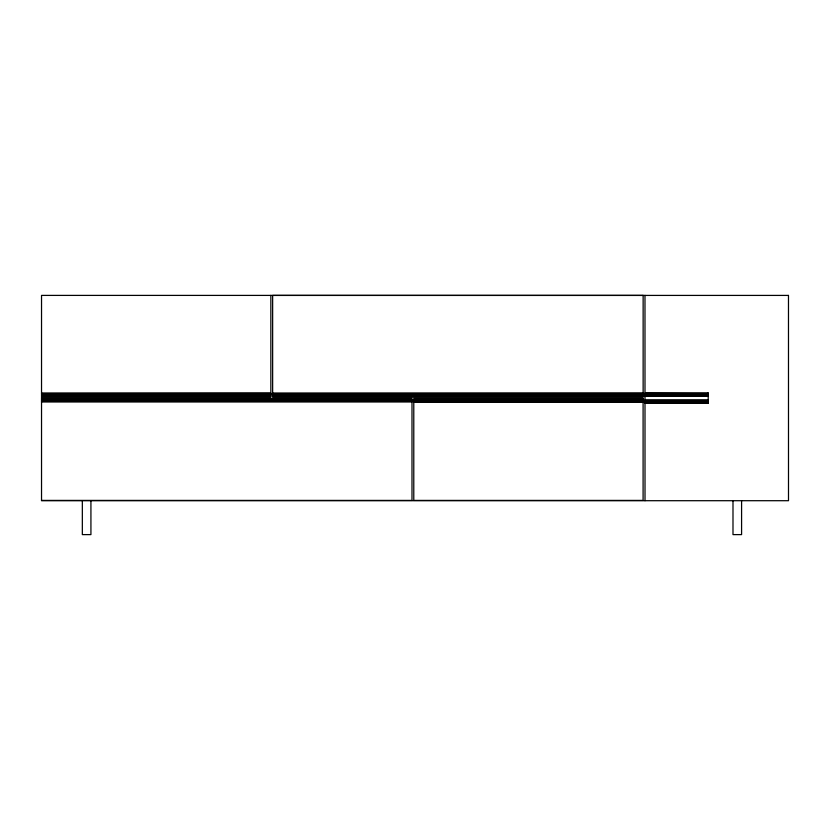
<?xml version="1.0" encoding="UTF-8"?>
<svg xmlns="http://www.w3.org/2000/svg" width="830" height="830" viewBox="0 0 830 830"><rect width="100%" height="100%" fill="white"/><g stroke="black" fill="none" stroke-linecap="round" stroke-linejoin="round"><path stroke-width="1.25" d="M41.531 393.244L270.85 393.244M272.645 393.254L643.136 393.254M708.198 393.109L645.003 393.13L708.198 393.379M41.531 393.41L270.85 393.41L41.531 393.586M272.645 393.41L643.136 393.42L272.645 393.596M708.198 393.586L645.003 393.752M41.531 393.762L270.85 393.711M272.645 393.773L643.136 393.659M41.531 393.825L270.85 393.825M272.645 393.825L643.136 393.825M645.003 394.26L708.198 394.26M41.531 394.509L270.85 394.499M272.645 394.509L643.136 394.509M645.003 394.592L708.198 394.592M708.198 394.935L645.003 394.904L708.198 395.122M41.531 395.298L270.85 395.298M272.645 395.308L643.136 395.308M41.531 396.18L270.85 396.18M272.645 396.19L643.136 396.19M41.531 397.269L270.85 397.269L270.85 295.397M41.5 398.535L411.991 398.535L411.991 500.407L41.5 500.407M41.5 399.614L411.991 399.614M413.786 399.624L643.094 399.624M645.003 400.019L708.198 400.029M41.5 400.506L411.991 400.506M413.786 400.506L643.094 400.506M645.003 400.382L708.198 400.382M645.003 400.724L708.198 400.724M645.003 401.077L708.198 401.077M41.5 401.305L411.991 401.295M413.786 401.305L643.094 401.305M645.003 401.44L708.198 401.44M645.003 401.803L708.198 401.803M41.5 401.979L411.991 401.979M413.786 401.99L643.094 401.99M413.786 402.094L643.094 402.094M645.003 402.177L708.198 402.177M645.003 402.415L708.198 402.436L645.003 402.789M708.198 402.789L645.003 402.664L708.198 402.716M645.003 395.215L708.198 395.308M645.003 395.402L708.198 395.485M645.003 395.578L708.198 395.671M645.003 395.754L708.198 395.848M645.003 395.931L708.198 396.014M645.003 396.107L708.198 396.19M741.584 500.687L741.584 534.613L732.994 534.613L732.994 500.687M708.198 392.901L708.198 403.173M644.983 295.387L645.014 500.708M90.927 500.687L90.927 534.613L82.336 534.613L82.336 500.687M788.469 295.418L41.531 295.397L41.531 500.708L788.5 500.708L788.479 295.397M643.136 295.407L272.645 295.407L272.645 397.269L643.136 397.269L643.136 295.407M643.094 398.545L413.786 398.545L413.786 500.407L643.094 500.407L643.094 398.545M708.198 402.913L645.003 402.913L708.198 402.892"/></g></svg>
